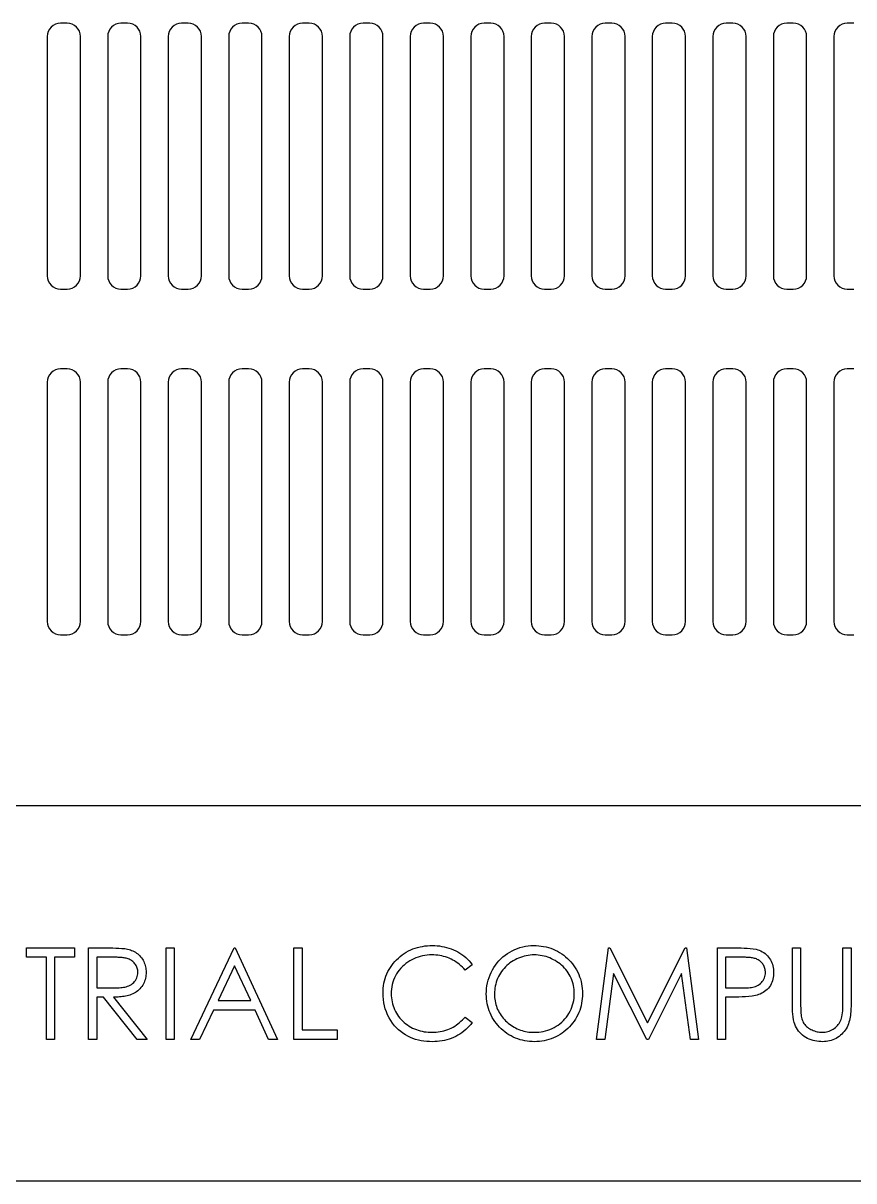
# Model space of a CAD drawing. Header units: millimetres. Extents: x 969 to 1551, y 435 to 847.
# Drawn here: x 1062.56 to 1068.84, y 535.66 to 544.4 of the extents above; entities that cross this region are included whole.
import ezdxf

# ---------------------------------------------------------------- set-up
doc = ezdxf.new("R2010")
doc.units = ezdxf.units.MM

# ---------------------------------------------------------------- blocks, each defined once
blk = doc.blocks.new('机柜—工控机')
at = {"color": 0}
for p, q in [((12.8941, 9.9487), (12.8439, 9.9487)), ((13.3512, 9.9487), (13.301, 9.9487)), ((13.8083, 9.9487), (13.758, 9.9487)), ((14.2653, 9.9487), (14.2151, 9.9487)), ((14.7224, 9.9487), (14.6721, 9.9487)), ((15.1794, 9.9487), (15.1292, 9.9487)), ((15.6365, 9.9487), (15.5863, 9.9487)), ((16.0935, 9.9487), (16.0433, 9.9487)), ((16.5506, 9.9487), (16.5004, 9.9487)), ((17.0076, 9.9487), (16.9574, 9.9487)), ((17.4647, 9.9487), (17.4145, 9.9487)), ((17.9218, 9.9487), (17.8715, 9.9487)), ((18.3788, 9.9487), (18.3286, 9.9487)), ((18.8359, 9.9487), (18.7856, 9.9487)), ((12.7435, 9.8482), (12.7435, 8.0401)), ((12.9946, 8.0401), (12.9946, 9.8482)), ((13.2005, 9.8482), (13.2005, 8.0401)), ((13.4516, 8.0401), (13.4516, 9.8482)), ((13.6576, 9.8482), (13.6576, 8.0401)), ((13.9087, 8.0401), (13.9087, 9.8482)), ((14.1146, 9.8482), (14.1146, 8.0401)), ((14.3658, 8.0401), (14.3658, 9.8482)), ((14.5717, 9.8482), (14.5717, 8.0401)), ((14.8228, 8.0401), (14.8228, 9.8482)), ((15.0287, 9.8482), (15.0287, 8.0401)), ((15.2799, 8.0401), (15.2799, 9.8482)), ((15.4858, 9.8482), (15.4858, 8.0401)), ((15.7369, 8.0401), (15.7369, 9.8482)), ((15.9429, 9.8482), (15.9429, 8.0401)), ((16.194, 8.0401), (16.194, 9.8482)), ((16.3999, 9.8482), (16.3999, 8.0401)), ((16.651, 8.0401), (16.651, 9.8482)), ((16.857, 9.8482), (16.857, 8.0401)), ((17.1081, 8.0401), (17.1081, 9.8482)), ((17.314, 9.8482), (17.314, 8.0401)), ((17.5652, 8.0401), (17.5652, 9.8482)), ((17.7711, 9.8482), (17.7711, 8.0401)), ((18.0222, 8.0401), (18.0222, 9.8482)), ((18.2281, 9.8482), (18.2281, 8.0401)), ((18.4793, 8.0401), (18.4793, 9.8482)), ((18.6852, 9.8482), (18.6852, 8.0401)), ((12.8439, 7.9396), (12.8941, 7.9396)), ((13.301, 7.9396), (13.3512, 7.9396)), ((13.758, 7.9396), (13.8083, 7.9396)), ((14.2151, 7.9396), (14.2653, 7.9396)), ((14.6721, 7.9396), (14.7224, 7.9396)), ((15.1292, 7.9396), (15.1794, 7.9396)), ((15.5863, 7.9396), (15.6365, 7.9396)), ((16.0433, 7.9396), (16.0935, 7.9396)), ((16.5004, 7.9396), (16.5506, 7.9396)), ((16.9574, 7.9396), (17.0076, 7.9396)), ((17.4145, 7.9396), (17.4647, 7.9396)), ((17.8715, 7.9396), (17.9218, 7.9396)), ((18.3286, 7.9396), (18.3788, 7.9396)), ((18.7856, 7.9396), (18.8359, 7.9396)), ((12.8941, 7.3369), (12.8439, 7.3369)), ((13.3512, 7.3369), (13.301, 7.3369)), ((13.8083, 7.3369), (13.758, 7.3369)), ((14.2653, 7.3369), (14.2151, 7.3369)), ((14.7224, 7.3369), (14.6721, 7.3369)), ((15.1794, 7.3369), (15.1292, 7.3369)), ((15.6365, 7.3369), (15.5863, 7.3369)), ((16.0935, 7.3369), (16.0433, 7.3369)), ((16.5506, 7.3369), (16.5004, 7.3369)), ((17.0076, 7.3369), (16.9574, 7.3369)), ((17.4647, 7.3369), (17.4145, 7.3369)), ((17.9218, 7.3369), (17.8715, 7.3369)), ((18.3788, 7.3369), (18.3286, 7.3369)), ((18.8359, 7.3369), (18.7856, 7.3369)), ((12.7435, 7.2365), (12.7435, 5.4283)), ((12.9946, 5.4283), (12.9946, 7.2365)), ((13.2005, 7.2365), (13.2005, 5.4283)), ((13.4516, 5.4283), (13.4516, 7.2365)), ((13.6576, 7.2365), (13.6576, 5.4283)), ((13.9087, 5.4283), (13.9087, 7.2365)), ((14.1146, 7.2365), (14.1146, 5.4283)), ((14.3658, 5.4283), (14.3658, 7.2365)), ((14.5717, 7.2365), (14.5717, 5.4283)), ((14.8228, 5.4283), (14.8228, 7.2365)), ((15.0287, 7.2365), (15.0287, 5.4283)), ((15.2799, 5.4283), (15.2799, 7.2365)), ((15.4858, 7.2365), (15.4858, 5.4283)), ((15.7369, 5.4283), (15.7369, 7.2365)), ((15.9429, 7.2365), (15.9429, 5.4283)), ((16.194, 5.4283), (16.194, 7.2365)), ((16.3999, 7.2365), (16.3999, 5.4283)), ((16.651, 5.4283), (16.651, 7.2365)), ((16.857, 7.2365), (16.857, 5.4283)), ((17.1081, 5.4283), (17.1081, 7.2365)), ((17.314, 7.2365), (17.314, 5.4283)), ((17.5652, 5.4283), (17.5652, 7.2365)), ((17.7711, 7.2365), (17.7711, 5.4283)), ((18.0222, 5.4283), (18.0222, 7.2365)), ((18.2281, 7.2365), (18.2281, 5.4283)), ((18.4793, 5.4283), (18.4793, 7.2365)), ((18.6852, 7.2365), (18.6852, 5.4283)), ((12.8439, 5.3279), (12.8941, 5.3279)), ((13.301, 5.3279), (13.3512, 5.3279)), ((13.758, 5.3279), (13.8083, 5.3279)), ((14.2151, 5.3279), (14.2653, 5.3279)), ((14.6721, 5.3279), (14.7224, 5.3279)), ((15.1292, 5.3279), (15.1794, 5.3279)), ((15.5863, 5.3279), (15.6365, 5.3279)), ((16.0433, 5.3279), (16.0935, 5.3279)), ((16.5004, 5.3279), (16.5506, 5.3279)), ((16.9574, 5.3279), (17.0076, 5.3279)), ((17.4145, 5.3279), (17.4647, 5.3279)), ((17.8715, 5.3279), (17.9218, 5.3279)), ((18.3286, 5.3279), (18.3788, 5.3279)), ((18.7856, 5.3279), (18.8359, 5.3279)), ((24.2089, 4.035), (3.3513, 4.035)), ((15.5779, 2.9733), (15.5963, 2.976)), ((15.5963, 2.976), (15.6149, 2.9778)), ((15.6149, 2.9778), (15.6335, 2.9788)), ((15.6335, 2.9788), (15.6521, 2.9794)), ((15.6521, 2.9794), (15.6704, 2.979)), ((15.6704, 2.979), (15.6886, 2.978)), ((15.6886, 2.978), (15.7068, 2.9761)), ((15.7068, 2.9761), (15.7249, 2.9734)), ((16.3556, 2.974), (16.3765, 2.977)), ((16.3765, 2.977), (16.3976, 2.9788)), ((16.3976, 2.9788), (16.4187, 2.9794)), ((16.4187, 2.9794), (16.4373, 2.9788)), ((16.4373, 2.9788), (16.4559, 2.9778)), ((16.4559, 2.9778), (16.4744, 2.9759)), ((16.4744, 2.9759), (16.4928, 2.973)), ((12.5871, 2.9616), (12.9503, 2.9616)), ((12.5871, 2.8908), (12.5871, 2.9616)), ((12.7377, 2.8908), (12.5871, 2.8908)), ((12.7377, 2.2706), (12.7377, 2.8908)), ((12.7997, 2.8908), (12.7997, 2.2706)), ((12.9503, 2.8908), (12.7997, 2.8908)), ((12.9503, 2.9616), (12.9503, 2.8908)), ((13.0566, 2.9616), (13.1949, 2.9616)), ((13.0566, 2.2706), (13.0566, 2.9616)), ((13.1186, 2.8908), (13.1186, 2.6604)), ((13.2482, 2.8908), (13.1186, 2.8908)), ((13.1949, 2.9616), (13.2173, 2.9615)), ((13.2173, 2.9615), (13.2398, 2.9613)), ((13.2398, 2.9613), (13.2622, 2.9606)), ((13.256, 2.8907), (13.2482, 2.8908)), ((13.2638, 2.8907), (13.256, 2.8907)), ((13.2622, 2.9606), (13.2846, 2.9597)), ((13.2716, 2.8905), (13.2638, 2.8907)), ((13.2794, 2.8902), (13.2716, 2.8905)), ((13.2872, 2.8899), (13.2794, 2.8902)), ((13.2846, 2.9597), (13.307, 2.9582)), ((13.295, 2.8894), (13.2872, 2.8899)), ((13.3028, 2.8888), (13.295, 2.8894)), ((13.3106, 2.888), (13.3028, 2.8888)), ((13.307, 2.9582), (13.3293, 2.956)), ((13.3183, 2.8871), (13.3106, 2.888)), ((13.326, 2.886), (13.3183, 2.8871)), ((13.3293, 2.956), (13.3514, 2.9522)), ((13.3514, 2.9522), (13.3617, 2.9496)), ((13.3617, 2.9496), (13.3718, 2.9465)), ((13.3718, 2.9465), (13.3817, 2.9428)), ((13.3817, 2.9428), (13.3914, 2.9386)), ((13.3914, 2.9386), (13.4008, 2.9338)), ((13.4008, 2.9338), (13.4099, 2.9284)), ((13.4099, 2.9284), (13.4187, 2.9225)), ((13.4187, 2.9225), (13.4271, 2.9161)), ((13.4271, 2.9161), (13.4351, 2.9092)), ((13.4351, 2.9092), (13.4427, 2.9018)), ((13.4427, 2.9018), (13.4497, 2.894)), ((13.4497, 2.894), (13.4564, 2.8857)), ((13.6413, 2.2706), (13.6413, 2.9616)), ((13.6413, 2.9616), (13.7033, 2.9616)), ((13.7033, 2.9616), (13.7033, 2.2706)), ((13.8274, 2.2706), (14.1552, 2.9616)), ((14.1552, 2.9616), (14.164, 2.9616)), ((14.164, 2.9616), (14.4829, 2.2706)), ((14.607, 2.2706), (14.607, 2.9616)), ((14.607, 2.9616), (14.669, 2.9616)), ((14.669, 2.9616), (14.669, 2.3415)), ((15.3961, 2.8849), (15.4102, 2.8972)), ((15.4102, 2.8972), (15.4249, 2.9087)), ((15.4249, 2.9087), (15.4401, 2.9194)), ((15.4401, 2.9194), (15.4559, 2.9292)), ((15.4559, 2.9292), (15.4722, 2.9382)), ((15.4722, 2.9382), (15.489, 2.9464)), ((15.489, 2.9464), (15.5062, 2.9536)), ((15.5062, 2.9536), (15.5237, 2.9599)), ((15.5237, 2.9599), (15.5415, 2.9653)), ((15.5449, 2.8921), (15.5285, 2.8862)), ((15.5415, 2.9653), (15.5596, 2.9697)), ((15.5617, 2.8972), (15.5449, 2.8921)), ((15.5596, 2.9697), (15.5779, 2.9733)), ((15.5787, 2.9013), (15.5617, 2.8972)), ((15.5959, 2.9045), (15.5787, 2.9013)), ((15.6133, 2.9067), (15.5959, 2.9045)), ((15.6307, 2.9081), (15.6133, 2.9067)), ((15.6482, 2.9085), (15.6307, 2.9081)), ((15.6633, 2.9081), (15.6482, 2.9085)), ((15.6783, 2.9073), (15.6633, 2.9081)), ((15.6933, 2.9059), (15.6783, 2.9073)), ((15.7082, 2.9037), (15.6933, 2.9059)), ((15.723, 2.9009), (15.7082, 2.9037)), ((15.7376, 2.8975), (15.723, 2.9009)), ((15.7249, 2.9734), (15.7429, 2.97)), ((15.7521, 2.8934), (15.7376, 2.8975)), ((15.7429, 2.97), (15.7607, 2.9658)), ((15.7664, 2.8885), (15.7521, 2.8934)), ((15.7607, 2.9658), (15.7782, 2.9606)), ((15.7804, 2.883), (15.7664, 2.8885)), ((15.7782, 2.9606), (15.7955, 2.9545)), ((15.7955, 2.9545), (15.8124, 2.9476)), ((15.8124, 2.9476), (15.829, 2.9399)), ((15.829, 2.9399), (15.8451, 2.9313)), ((15.8451, 2.9313), (15.8608, 2.9219)), ((15.8608, 2.9219), (15.876, 2.9117)), ((15.876, 2.9117), (15.8906, 2.9008)), ((15.8906, 2.9008), (15.9046, 2.889)), ((15.9046, 2.889), (15.918, 2.8765)), ((16.1703, 2.8791), (16.1858, 2.8934)), ((16.1858, 2.8934), (16.2022, 2.9067)), ((16.2022, 2.9067), (16.2194, 2.919)), ((16.2194, 2.919), (16.2373, 2.9302)), ((16.2373, 2.9302), (16.2558, 2.9404)), ((16.2558, 2.9404), (16.2749, 2.9495)), ((16.2749, 2.9495), (16.2945, 2.9574)), ((16.2945, 2.9574), (16.3145, 2.9642)), ((16.3182, 2.8902), (16.3042, 2.8847)), ((16.3145, 2.9642), (16.3349, 2.9697)), ((16.3325, 2.8951), (16.3182, 2.8902)), ((16.347, 2.8993), (16.3325, 2.8951)), ((16.3349, 2.9697), (16.3556, 2.974)), ((16.3617, 2.9026), (16.347, 2.8993)), ((16.3766, 2.9051), (16.3617, 2.9026)), ((16.3916, 2.9071), (16.3766, 2.9051)), ((16.4067, 2.9082), (16.3916, 2.9071)), ((16.4217, 2.9085), (16.4067, 2.9082)), ((16.4368, 2.9082), (16.4217, 2.9085)), ((16.4519, 2.9071), (16.4368, 2.9082)), ((16.4669, 2.9052), (16.4519, 2.9071)), ((16.4818, 2.9028), (16.4669, 2.9052)), ((16.4965, 2.8995), (16.4818, 2.9028)), ((16.4928, 2.973), (16.511, 2.9692)), ((16.511, 2.8955), (16.4965, 2.8995)), ((16.511, 2.9692), (16.529, 2.9645)), ((16.5254, 2.8907), (16.511, 2.8955)), ((16.5395, 2.8853), (16.5254, 2.8907)), ((16.529, 2.9645), (16.5467, 2.959)), ((16.5467, 2.959), (16.5642, 2.9525)), ((16.5642, 2.9525), (16.5812, 2.9451)), ((16.5812, 2.9451), (16.5978, 2.9366)), ((16.5978, 2.9366), (16.6139, 2.9273)), ((16.6139, 2.9273), (16.6295, 2.9172)), ((16.6295, 2.9172), (16.6446, 2.9063)), ((16.6446, 2.9063), (16.659, 2.8945)), ((16.659, 2.8945), (16.6728, 2.8821)), ((16.8927, 2.2706), (16.9839, 2.9616)), ((16.9839, 2.9616), (16.9928, 2.9616)), ((16.9928, 2.9616), (17.2781, 2.3946)), ((17.2781, 2.3946), (17.5627, 2.9616)), ((17.5627, 2.9616), (17.5717, 2.9616)), ((17.5717, 2.9616), (17.6634, 2.2706)), ((17.8052, 2.9616), (17.9407, 2.9616)), ((17.8052, 2.2706), (17.8052, 2.9616)), ((17.8672, 2.8908), (17.8672, 2.6604)), ((17.9936, 2.8908), (17.8672, 2.8908)), ((17.9407, 2.9616), (17.9633, 2.9616)), ((17.9633, 2.9616), (17.9858, 2.9612)), ((17.9858, 2.9612), (18.0084, 2.9605)), ((18.0013, 2.8907), (17.9936, 2.8908)), ((18.0089, 2.8907), (18.0013, 2.8907)), ((18.0084, 2.9605), (18.031, 2.9595)), ((18.0166, 2.8905), (18.0089, 2.8907)), ((18.0243, 2.8902), (18.0166, 2.8905)), ((18.0319, 2.8898), (18.0243, 2.8902)), ((18.031, 2.9595), (18.0535, 2.9579)), ((18.0396, 2.8893), (18.0319, 2.8898)), ((18.0472, 2.8886), (18.0396, 2.8893)), ((18.0549, 2.8878), (18.0472, 2.8886)), ((18.0535, 2.9579), (18.0759, 2.9555)), ((18.0625, 2.8869), (18.0549, 2.8878)), ((18.0701, 2.8857), (18.0625, 2.8869)), ((18.0759, 2.9555), (18.0981, 2.9513)), ((18.0981, 2.9513), (18.1101, 2.9478)), ((18.1101, 2.9478), (18.1219, 2.9436)), ((18.1219, 2.9436), (18.1334, 2.9386)), ((18.1334, 2.9386), (18.1445, 2.9328)), ((18.1445, 2.9328), (18.1551, 2.9262)), ((18.1551, 2.9262), (18.1652, 2.9188)), ((18.1652, 2.9188), (18.1747, 2.9107)), ((18.1747, 2.9107), (18.1837, 2.902)), ((18.1837, 2.902), (18.1919, 2.8926)), ((18.1919, 2.8926), (18.1996, 2.8827)), ((18.3722, 2.5443), (18.3722, 2.9616)), ((18.3722, 2.9616), (18.4342, 2.9616)), ((18.4342, 2.9616), (18.4342, 2.5476)), ((18.7531, 2.9616), (18.8151, 2.9616)), ((18.7531, 2.5476), (18.7531, 2.9616)), ((18.8151, 2.9616), (18.8151, 2.5443)), ((13.3337, 2.8847), (13.326, 2.886)), ((13.3414, 2.883), (13.3337, 2.8847)), ((13.3489, 2.881), (13.3414, 2.883)), ((13.3564, 2.8787), (13.3489, 2.881)), ((13.3636, 2.8758), (13.3564, 2.8787)), ((13.3707, 2.8723), (13.3636, 2.8758)), ((13.3774, 2.8684), (13.3707, 2.8723)), ((13.3839, 2.864), (13.3774, 2.8684)), ((13.39, 2.8592), (13.3839, 2.864)), ((13.3958, 2.8539), (13.39, 2.8592)), ((13.4012, 2.8483), (13.3958, 2.8539)), ((13.4061, 2.8422), (13.4012, 2.8483)), ((13.4107, 2.8359), (13.4061, 2.8422)), ((13.4148, 2.8292), (13.4107, 2.8359)), ((13.4185, 2.8223), (13.4148, 2.8292)), ((13.4216, 2.8152), (13.4185, 2.8223)), ((13.4242, 2.8078), (13.4216, 2.8152)), ((13.4262, 2.8003), (13.4242, 2.8078)), ((13.4276, 2.7926), (13.4262, 2.8003)), ((13.4564, 2.8857), (13.4626, 2.8772)), ((13.4626, 2.8772), (13.4681, 2.8682)), ((13.4681, 2.8682), (13.4731, 2.8588)), ((13.4731, 2.8588), (13.4774, 2.8492)), ((13.4774, 2.8492), (13.4811, 2.8393)), ((13.4811, 2.8393), (13.4842, 2.8291)), ((13.4842, 2.8291), (13.4866, 2.8189)), ((13.4866, 2.8189), (13.4885, 2.8085)), ((13.4885, 2.8085), (13.4898, 2.798)), ((14.1589, 2.827), (14.0338, 2.563)), ((14.2807, 2.563), (14.1589, 2.827)), ((15.3259, 2.7986), (15.3356, 2.8144)), ((15.3356, 2.8144), (15.3463, 2.8297)), ((15.3463, 2.8297), (15.3577, 2.8445)), ((15.3577, 2.8445), (15.3698, 2.8586)), ((15.3698, 2.8586), (15.3827, 2.8721)), ((15.3827, 2.8721), (15.3961, 2.8849)), ((15.4139, 2.8078), (15.4026, 2.7944)), ((15.426, 2.8204), (15.4139, 2.8078)), ((15.4389, 2.8322), (15.426, 2.8204)), ((15.4525, 2.8433), (15.4389, 2.8322)), ((15.4667, 2.8535), (15.4525, 2.8433)), ((15.4814, 2.8629), (15.4667, 2.8535)), ((15.4967, 2.8715), (15.4814, 2.8629)), ((15.5124, 2.8792), (15.4967, 2.8715)), ((15.5285, 2.8862), (15.5124, 2.8792)), ((15.7941, 2.8769), (15.7804, 2.883)), ((15.8076, 2.8701), (15.7941, 2.8769)), ((15.8206, 2.8626), (15.8076, 2.8701)), ((15.8333, 2.8544), (15.8206, 2.8626)), ((15.8456, 2.8457), (15.8333, 2.8544)), ((15.8573, 2.8363), (15.8456, 2.8457)), ((15.8685, 2.8263), (15.8573, 2.8363)), ((15.8793, 2.8158), (15.8685, 2.8263)), ((15.8896, 2.8048), (15.8793, 2.8158)), ((15.8993, 2.7933), (15.8896, 2.8048)), ((15.9536, 2.8348), (15.8993, 2.7933)), ((15.918, 2.8765), (15.9306, 2.8633)), ((15.9306, 2.8633), (15.9424, 2.8493)), ((15.9424, 2.8493), (15.9536, 2.8348)), ((16.1065, 2.7953), (16.1172, 2.8135)), ((16.1172, 2.8135), (16.129, 2.8311)), ((16.129, 2.8311), (16.1418, 2.8479)), ((16.1418, 2.8479), (16.1555, 2.864)), ((16.1555, 2.864), (16.1703, 2.8791)), ((16.1941, 2.8069), (16.1843, 2.7954)), ((16.2045, 2.8179), (16.1941, 2.8069)), ((16.2153, 2.8284), (16.2045, 2.8179)), ((16.2268, 2.8382), (16.2153, 2.8284)), ((16.2387, 2.8475), (16.2268, 2.8382)), ((16.251, 2.8562), (16.2387, 2.8475)), ((16.2638, 2.8642), (16.251, 2.8562)), ((16.277, 2.8716), (16.2638, 2.8642)), ((16.2904, 2.8785), (16.277, 2.8716)), ((16.3042, 2.8847), (16.2904, 2.8785)), ((16.5533, 2.8793), (16.5395, 2.8853)), ((16.5668, 2.8726), (16.5533, 2.8793)), ((16.5801, 2.8653), (16.5668, 2.8726)), ((16.593, 2.8575), (16.5801, 2.8653)), ((16.6055, 2.849), (16.593, 2.8575)), ((16.6176, 2.84), (16.6055, 2.849)), ((16.6292, 2.8304), (16.6176, 2.84)), ((16.6403, 2.8202), (16.6292, 2.8304)), ((16.6508, 2.8093), (16.6403, 2.8202)), ((16.6607, 2.798), (16.6508, 2.8093)), ((16.6728, 2.8821), (16.6861, 2.869)), ((16.6861, 2.869), (16.6987, 2.8554)), ((16.6987, 2.8554), (16.7107, 2.8411)), ((16.7107, 2.8411), (16.7219, 2.8263)), ((16.7219, 2.8263), (16.7323, 2.8109)), ((16.7323, 2.8109), (16.7419, 2.7949)), ((18.0776, 2.8843), (18.0701, 2.8857)), ((18.0851, 2.8826), (18.0776, 2.8843)), ((18.0924, 2.8805), (18.0851, 2.8826)), ((18.0997, 2.878), (18.0924, 2.8805)), ((18.1067, 2.8749), (18.0997, 2.878)), ((18.1135, 2.8714), (18.1067, 2.8749)), ((18.1201, 2.8673), (18.1135, 2.8714)), ((18.1263, 2.8628), (18.1201, 2.8673)), ((18.1321, 2.8578), (18.1263, 2.8628)), ((18.1376, 2.8524), (18.1321, 2.8578)), ((18.1427, 2.8467), (18.1376, 2.8524)), ((18.1474, 2.8406), (18.1427, 2.8467)), ((18.1517, 2.8343), (18.1474, 2.8406)), ((18.1556, 2.8276), (18.1517, 2.8343)), ((18.159, 2.8208), (18.1556, 2.8276)), ((18.1619, 2.8137), (18.159, 2.8208)), ((18.1643, 2.8064), (18.1619, 2.8137)), ((18.1661, 2.7989), (18.1643, 2.8064)), ((18.1996, 2.8827), (18.2064, 2.8722)), ((18.2064, 2.8722), (18.2123, 2.8612)), ((18.2123, 2.8612), (18.2174, 2.8498)), ((18.2174, 2.8498), (18.2217, 2.838)), ((18.2217, 2.838), (18.2249, 2.8259)), ((18.2249, 2.8259), (18.2274, 2.8137)), ((18.2274, 2.8137), (18.2292, 2.8013)), ((18.2292, 2.8013), (18.2301, 2.7888)), ((13.4042, 2.7073), (13.4105, 2.716)), ((13.4105, 2.716), (13.4161, 2.7252)), ((13.4161, 2.7252), (13.4206, 2.735)), ((13.4206, 2.735), (13.4242, 2.7451)), ((13.4242, 2.7451), (13.4267, 2.7556)), ((13.4267, 2.7556), (13.4281, 2.7662)), ((13.4283, 2.7848), (13.4276, 2.7926)), ((13.4281, 2.7662), (13.4287, 2.777)), ((13.4287, 2.777), (13.4283, 2.7848)), ((13.4832, 2.721), (13.4797, 2.7103)), ((13.486, 2.7319), (13.4832, 2.721)), ((13.4882, 2.7431), (13.486, 2.7319)), ((13.4896, 2.7543), (13.4882, 2.7431)), ((13.4903, 2.7655), (13.4896, 2.7543)), ((13.4898, 2.798), (13.4905, 2.7874)), ((13.4907, 2.7768), (13.4903, 2.7655)), ((13.4905, 2.7874), (13.4907, 2.7768)), ((15.2871, 2.6942), (15.2912, 2.7124)), ((15.2912, 2.7124), (15.2962, 2.7304)), ((15.2962, 2.7304), (15.3022, 2.748)), ((15.3022, 2.748), (15.3091, 2.7653)), ((15.3091, 2.7653), (15.317, 2.7822)), ((15.317, 2.7822), (15.3259, 2.7986)), ((15.3599, 2.7184), (15.3544, 2.7018)), ((15.3665, 2.7347), (15.3599, 2.7184)), ((15.374, 2.7505), (15.3665, 2.7347)), ((15.3826, 2.7657), (15.374, 2.7505)), ((15.3922, 2.7803), (15.3826, 2.7657)), ((15.4026, 2.7944), (15.3922, 2.7803)), ((16.069, 2.697), (16.0742, 2.7174)), ((16.0742, 2.7174), (16.0806, 2.7376)), ((16.0806, 2.7376), (16.0881, 2.7573)), ((16.0881, 2.7573), (16.0968, 2.7766)), ((16.0968, 2.7766), (16.1065, 2.7953)), ((16.1398, 2.717), (16.135, 2.7026)), ((16.1454, 2.731), (16.1398, 2.717)), ((16.1519, 2.7446), (16.1454, 2.731)), ((16.159, 2.7579), (16.1519, 2.7446)), ((16.1668, 2.7708), (16.159, 2.7579)), ((16.1752, 2.7834), (16.1668, 2.7708)), ((16.1843, 2.7954), (16.1752, 2.7834)), ((16.67, 2.7861), (16.6607, 2.798)), ((16.6786, 2.7737), (16.67, 2.7861)), ((16.6866, 2.7608), (16.6786, 2.7737)), ((16.6938, 2.7476), (16.6866, 2.7608)), ((16.7004, 2.734), (16.6938, 2.7476)), ((16.7061, 2.72), (16.7004, 2.734)), ((16.7111, 2.7058), (16.7061, 2.72)), ((16.7419, 2.7949), (16.7505, 2.7785)), ((16.7505, 2.7785), (16.7583, 2.7615)), ((16.7583, 2.7615), (16.7651, 2.7442)), ((16.7651, 2.7442), (16.7709, 2.7266)), ((16.7709, 2.7266), (16.7758, 2.7086)), ((17.0211, 2.769), (16.9551, 2.2706)), ((17.2715, 2.2706), (17.0211, 2.769)), ((17.535, 2.7678), (17.2855, 2.2706)), ((17.6011, 2.2706), (17.535, 2.7678)), ((18.1447, 2.707), (18.1509, 2.7156)), ((18.1509, 2.7156), (18.1562, 2.7248)), ((18.1562, 2.7248), (18.1607, 2.7345)), ((18.1607, 2.7345), (18.1641, 2.7445)), ((18.1641, 2.7445), (18.1665, 2.7549)), ((18.1673, 2.7913), (18.1661, 2.7989)), ((18.1665, 2.7549), (18.1678, 2.7654)), ((18.168, 2.7837), (18.1673, 2.7913)), ((18.1678, 2.7654), (18.1684, 2.776)), ((18.1684, 2.776), (18.168, 2.7837)), ((18.2214, 2.7132), (18.217, 2.7012)), ((18.2248, 2.7255), (18.2214, 2.7132)), ((18.2273, 2.7381), (18.2248, 2.7255)), ((18.2291, 2.7508), (18.2273, 2.7381)), ((18.2301, 2.7635), (18.2291, 2.7508)), ((18.2301, 2.7888), (18.2304, 2.7763)), ((18.2304, 2.7763), (18.2301, 2.7635)), ((13.1186, 2.6604), (13.2451, 2.6595)), ((13.2451, 2.6595), (13.2559, 2.6595)), ((13.2559, 2.6595), (13.2666, 2.6597)), ((13.2666, 2.6597), (13.2774, 2.6602)), ((13.2774, 2.6602), (13.2881, 2.6608)), ((13.2881, 2.6608), (13.2988, 2.6616)), ((13.2988, 2.6616), (13.3095, 2.6627)), ((13.3095, 2.6627), (13.3202, 2.6641)), ((13.3202, 2.6641), (13.3308, 2.666)), ((13.3308, 2.666), (13.3412, 2.6684)), ((13.3412, 2.6684), (13.3515, 2.6715)), ((13.3515, 2.6715), (13.3615, 2.6754)), ((13.3615, 2.6754), (13.3712, 2.6802)), ((13.3712, 2.6802), (13.3804, 2.6856)), ((13.3804, 2.6856), (13.3891, 2.692)), ((13.3891, 2.692), (13.397, 2.6993)), ((13.397, 2.6993), (13.4042, 2.7073)), ((13.4095, 2.6244), (13.3997, 2.6188)), ((13.419, 2.6306), (13.4095, 2.6244)), ((13.428, 2.6373), (13.419, 2.6306)), ((13.4366, 2.6447), (13.428, 2.6373)), ((13.4446, 2.6527), (13.4366, 2.6447)), ((13.452, 2.6612), (13.4446, 2.6527)), ((13.4589, 2.6702), (13.452, 2.6612)), ((13.4651, 2.6797), (13.4589, 2.6702)), ((13.4706, 2.6895), (13.4651, 2.6797)), ((13.4755, 2.6998), (13.4706, 2.6895)), ((13.4797, 2.7103), (13.4755, 2.6998)), ((15.2803, 2.6201), (15.2808, 2.6388)), ((15.2808, 2.6388), (15.2819, 2.6574)), ((15.2819, 2.6574), (15.284, 2.6759)), ((15.284, 2.6759), (15.2871, 2.6942)), ((15.3427, 2.6329), (15.3423, 2.6154)), ((15.3441, 2.6504), (15.3427, 2.6329)), ((15.3465, 2.6677), (15.3441, 2.6504)), ((15.3499, 2.6849), (15.3465, 2.6677)), ((15.3544, 2.7018), (15.3499, 2.6849)), ((16.0599, 2.6131), (16.0604, 2.6342)), ((16.0604, 2.6342), (16.0621, 2.6553)), ((16.0621, 2.6553), (16.065, 2.6762)), ((16.065, 2.6762), (16.069, 2.697)), ((16.1222, 2.6285), (16.1219, 2.6134)), ((16.1233, 2.6435), (16.1222, 2.6285)), ((16.1251, 2.6585), (16.1233, 2.6435)), ((16.1276, 2.6734), (16.1251, 2.6585)), ((16.1309, 2.6881), (16.1276, 2.6734)), ((16.135, 2.7026), (16.1309, 2.6881)), ((16.7153, 2.6913), (16.7111, 2.7058)), ((16.7186, 2.6766), (16.7153, 2.6913)), ((16.7211, 2.6617), (16.7186, 2.6766)), ((16.723, 2.6467), (16.7211, 2.6617)), ((16.724, 2.6316), (16.723, 2.6467)), ((16.7243, 2.6165), (16.724, 2.6316)), ((16.7758, 2.7086), (16.7797, 2.6904)), ((16.7797, 2.6904), (16.7827, 2.6721)), ((16.7827, 2.6721), (16.7847, 2.6536)), ((16.7847, 2.6536), (16.7858, 2.635)), ((16.7858, 2.635), (16.7864, 2.6164)), ((17.8672, 2.6604), (17.9882, 2.6589)), ((17.9882, 2.6589), (17.9988, 2.6589)), ((17.9988, 2.6589), (18.0094, 2.6591)), ((18.0094, 2.6591), (18.02, 2.6596)), ((18.02, 2.6596), (18.0306, 2.6602)), ((18.0306, 2.6602), (18.0412, 2.661)), ((18.0412, 2.661), (18.0518, 2.6621)), ((18.0518, 2.6621), (18.0623, 2.6636)), ((18.0623, 2.6636), (18.0728, 2.6653)), ((18.0728, 2.6653), (18.0831, 2.6677)), ((18.0831, 2.6677), (18.0933, 2.6707)), ((18.0933, 2.6707), (18.1032, 2.6747)), ((18.1032, 2.6747), (18.1127, 2.6795)), ((18.1127, 2.6795), (18.1217, 2.6851)), ((18.1217, 2.6851), (18.1301, 2.6916)), ((18.1301, 2.6916), (18.1378, 2.6989)), ((18.1378, 2.6989), (18.1447, 2.707)), ((18.1516, 2.6248), (18.1405, 2.6186)), ((18.1623, 2.6319), (18.1516, 2.6248)), ((18.1723, 2.6398), (18.1623, 2.6319)), ((18.1818, 2.6484), (18.1723, 2.6398)), ((18.1905, 2.6578), (18.1818, 2.6484)), ((18.1984, 2.6678), (18.1905, 2.6578)), ((18.2056, 2.6784), (18.1984, 2.6678)), ((18.2118, 2.6896), (18.2056, 2.6784)), ((18.217, 2.7012), (18.2118, 2.6896)), ((13.1186, 2.5896), (13.1186, 2.2706)), ((13.169, 2.5896), (13.1186, 2.5896)), ((13.4229, 2.2706), (13.169, 2.5896)), ((13.257, 2.5897), (13.2457, 2.5896)), ((13.2457, 2.5896), (13.4996, 2.2706)), ((13.2683, 2.59), (13.257, 2.5897)), ((13.2796, 2.5905), (13.2683, 2.59)), ((13.2908, 2.5913), (13.2796, 2.5905)), ((13.3021, 2.5923), (13.2908, 2.5913)), ((13.3133, 2.5936), (13.3021, 2.5923)), ((13.3245, 2.5952), (13.3133, 2.5936)), ((13.3356, 2.5972), (13.3245, 2.5952)), ((13.3467, 2.5995), (13.3356, 2.5972)), ((13.3577, 2.6022), (13.3467, 2.5995)), ((13.3685, 2.6056), (13.3577, 2.6022)), ((13.3791, 2.6094), (13.3685, 2.6056)), ((13.3895, 2.6138), (13.3791, 2.6094)), ((13.3997, 2.6188), (13.3895, 2.6138)), ((14.0338, 2.563), (14.2807, 2.563)), ((15.281, 2.5959), (15.2803, 2.6201)), ((15.2829, 2.5716), (15.281, 2.5959)), ((15.2863, 2.5476), (15.2829, 2.5716)), ((15.2912, 2.5238), (15.2863, 2.5476)), ((15.3423, 2.6154), (15.3428, 2.6001)), ((15.3428, 2.6001), (15.3437, 2.5848)), ((15.3437, 2.5848), (15.3455, 2.5695)), ((15.3455, 2.5695), (15.3481, 2.5544)), ((15.3481, 2.5544), (15.3514, 2.5394)), ((15.3514, 2.5394), (15.3556, 2.5246)), ((16.0605, 2.5947), (16.0599, 2.6131)), ((16.0616, 2.5763), (16.0605, 2.5947)), ((16.0637, 2.558), (16.0616, 2.5763)), ((16.0668, 2.5399), (16.0637, 2.558)), ((16.0707, 2.5219), (16.0668, 2.5399)), ((16.1219, 2.6134), (16.1223, 2.6001)), ((16.1223, 2.6001), (16.123, 2.5869)), ((16.123, 2.5869), (16.1244, 2.5737)), ((16.1244, 2.5737), (16.1264, 2.5606)), ((16.1264, 2.5606), (16.129, 2.5476)), ((16.129, 2.5476), (16.1321, 2.5347)), ((16.7123, 2.5307), (16.7168, 2.5475)), ((16.7168, 2.5475), (16.7201, 2.5646)), ((16.7201, 2.5646), (16.7225, 2.5818)), ((16.7225, 2.5818), (16.7239, 2.5992)), ((16.7239, 2.5992), (16.7243, 2.6165)), ((16.7797, 2.5431), (16.7758, 2.525)), ((16.7827, 2.5613), (16.7797, 2.5431)), ((16.7847, 2.5796), (16.7827, 2.5613)), ((16.7858, 2.598), (16.7847, 2.5796)), ((16.7864, 2.6164), (16.7858, 2.598)), ((17.8672, 2.5896), (17.8672, 2.2706)), ((17.9166, 2.5896), (17.8672, 2.5896)), ((17.9418, 2.5896), (17.9166, 2.5896)), ((17.9671, 2.59), (17.9418, 2.5896)), ((17.9923, 2.5908), (17.9671, 2.59)), ((18.0175, 2.592), (17.9923, 2.5908)), ((18.0427, 2.5937), (18.0175, 2.592)), ((18.0677, 2.5964), (18.0427, 2.5937)), ((18.0926, 2.6009), (18.0677, 2.5964)), ((18.1049, 2.6043), (18.0926, 2.6009)), ((18.117, 2.6083), (18.1049, 2.6043)), ((18.1289, 2.6131), (18.117, 2.6083)), ((18.1405, 2.6186), (18.1289, 2.6131)), ((18.3723, 2.5234), (18.3722, 2.5443)), ((18.4342, 2.5476), (18.4342, 2.5345)), ((18.753, 2.5322), (18.7531, 2.5476)), ((18.8151, 2.5443), (18.815, 2.531)), ((14.0001, 2.4921), (13.895, 2.2706)), ((14.3134, 2.4921), (14.0001, 2.4921)), ((14.4155, 2.2706), (14.3134, 2.4921)), ((15.2975, 2.5003), (15.2912, 2.5238)), ((15.3055, 2.4774), (15.2975, 2.5003)), ((15.3151, 2.455), (15.3055, 2.4774)), ((15.3262, 2.4334), (15.3151, 2.455)), ((15.3556, 2.5246), (15.3607, 2.5101)), ((15.3607, 2.5101), (15.3666, 2.4959)), ((15.3666, 2.4959), (15.3732, 2.482)), ((15.3732, 2.482), (15.3807, 2.4686)), ((15.3807, 2.4686), (15.389, 2.4557)), ((15.389, 2.4557), (15.398, 2.4432)), ((16.0756, 2.5042), (16.0707, 2.5219)), ((16.0816, 2.4867), (16.0756, 2.5042)), ((16.0885, 2.4697), (16.0816, 2.4867)), ((16.0962, 2.453), (16.0885, 2.4697)), ((16.1049, 2.4367), (16.0962, 2.453)), ((16.1321, 2.5347), (16.136, 2.522)), ((16.136, 2.522), (16.1405, 2.5095)), ((16.1405, 2.5095), (16.1456, 2.4973)), ((16.1456, 2.4973), (16.1513, 2.4853)), ((16.1513, 2.4853), (16.1575, 2.4736)), ((16.1575, 2.4736), (16.1644, 2.4622)), ((16.1644, 2.4622), (16.1718, 2.4513)), ((16.1718, 2.4513), (16.1798, 2.4406)), ((16.665, 2.4383), (16.6752, 2.4524)), ((16.6752, 2.4524), (16.6845, 2.4671)), ((16.6845, 2.4671), (16.6929, 2.4823)), ((16.6929, 2.4823), (16.7004, 2.498)), ((16.7004, 2.498), (16.7069, 2.5142)), ((16.7069, 2.5142), (16.7123, 2.5307)), ((16.751, 2.4557), (16.7425, 2.4394)), ((16.7586, 2.4725), (16.751, 2.4557)), ((16.7653, 2.4897), (16.7586, 2.4725)), ((16.771, 2.5072), (16.7653, 2.4897)), ((16.7758, 2.525), (16.771, 2.5072)), ((18.3728, 2.5024), (18.3723, 2.5234)), ((18.3736, 2.4815), (18.3728, 2.5024)), ((18.3748, 2.4606), (18.3736, 2.4815)), ((18.3768, 2.4398), (18.3748, 2.4606)), ((18.4342, 2.5345), (18.4342, 2.5213)), ((18.4342, 2.5213), (18.4344, 2.5082)), ((18.4344, 2.5082), (18.4347, 2.495)), ((18.4347, 2.495), (18.4351, 2.4819)), ((18.4351, 2.4819), (18.4357, 2.4688)), ((18.4357, 2.4688), (18.437, 2.4557)), ((18.437, 2.4557), (18.4386, 2.4459)), ((18.7461, 2.4403), (18.7489, 2.4554)), ((18.7489, 2.4554), (18.7506, 2.4707)), ((18.7506, 2.4707), (18.7517, 2.4861)), ((18.7517, 2.4861), (18.7525, 2.5015)), ((18.7525, 2.5015), (18.7528, 2.5168)), ((18.7528, 2.5168), (18.753, 2.5322)), ((18.8096, 2.4516), (18.8076, 2.4385)), ((18.8112, 2.4648), (18.8096, 2.4516)), ((18.8125, 2.478), (18.8112, 2.4648)), ((18.8135, 2.4912), (18.8125, 2.478)), ((18.8143, 2.5045), (18.8135, 2.4912)), ((18.8148, 2.5178), (18.8143, 2.5045)), ((18.815, 2.531), (18.8148, 2.5178)), ((15.3387, 2.4126), (15.3262, 2.4334)), ((15.3528, 2.3927), (15.3387, 2.4126)), ((15.3679, 2.3737), (15.3528, 2.3927)), ((15.3823, 2.358), (15.3679, 2.3737)), ((15.398, 2.4432), (15.4076, 2.4312)), ((15.4076, 2.4312), (15.4178, 2.4198)), ((15.4178, 2.4198), (15.4286, 2.4089)), ((15.4286, 2.4089), (15.44, 2.3985)), ((15.44, 2.3985), (15.4518, 2.3887)), ((15.4518, 2.3887), (15.4641, 2.3795)), ((15.4641, 2.3795), (15.4769, 2.371)), ((15.4769, 2.371), (15.4901, 2.3631)), ((15.4901, 2.3631), (15.5037, 2.356)), ((15.7957, 2.3563), (15.8088, 2.3633)), ((15.8088, 2.3633), (15.8215, 2.3709)), ((15.8215, 2.3709), (15.8339, 2.3791)), ((15.8339, 2.3791), (15.8458, 2.3879)), ((15.8458, 2.3879), (15.8574, 2.3972)), ((15.8574, 2.3972), (15.8685, 2.407)), ((15.8685, 2.407), (15.8791, 2.4173)), ((15.8791, 2.4173), (15.8893, 2.428)), ((15.8893, 2.428), (15.8993, 2.4389)), ((15.8993, 2.4389), (15.9536, 2.3978)), ((15.9304, 2.3697), (15.9177, 2.3565)), ((15.9423, 2.3835), (15.9304, 2.3697)), ((15.9536, 2.3978), (15.9423, 2.3835)), ((16.1144, 2.421), (16.1049, 2.4367)), ((16.1248, 2.4057), (16.1144, 2.421)), ((16.1359, 2.3911), (16.1248, 2.4057)), ((16.1477, 2.377), (16.1359, 2.3911)), ((16.1602, 2.3635), (16.1477, 2.377)), ((16.1733, 2.3505), (16.1602, 2.3635)), ((16.1798, 2.4406), (16.1882, 2.4304)), ((16.1882, 2.4304), (16.1971, 2.4205)), ((16.1971, 2.4205), (16.2063, 2.411)), ((16.2063, 2.411), (16.216, 2.4019)), ((16.216, 2.4019), (16.226, 2.3932)), ((16.226, 2.3932), (16.2363, 2.3849)), ((16.2363, 2.3849), (16.247, 2.3771)), ((16.247, 2.3771), (16.258, 2.3697)), ((16.258, 2.3697), (16.2694, 2.3628)), ((16.2694, 2.3628), (16.281, 2.3565)), ((16.5723, 2.3608), (16.5874, 2.3694)), ((16.5874, 2.3694), (16.602, 2.3788)), ((16.602, 2.3788), (16.616, 2.3891)), ((16.616, 2.3891), (16.6293, 2.4003)), ((16.6293, 2.4003), (16.6421, 2.4122)), ((16.6421, 2.4122), (16.654, 2.4248)), ((16.654, 2.4248), (16.665, 2.4383)), ((16.6877, 2.3655), (16.6747, 2.3524)), ((16.7001, 2.3792), (16.6877, 2.3655)), ((16.7118, 2.3934), (16.7001, 2.3792)), ((16.7228, 2.4082), (16.7118, 2.3934)), ((16.733, 2.4235), (16.7228, 2.4082)), ((16.7425, 2.4394), (16.733, 2.4235)), ((18.3797, 2.419), (18.3768, 2.4398)), ((18.3845, 2.3987), (18.3797, 2.419)), ((18.3893, 2.3847), (18.3845, 2.3987)), ((18.3949, 2.3711), (18.3893, 2.3847)), ((18.4016, 2.3579), (18.3949, 2.3711)), ((18.4386, 2.4459), (18.4405, 2.4362)), ((18.4405, 2.4362), (18.4429, 2.4266)), ((18.4429, 2.4266), (18.446, 2.4171)), ((18.446, 2.4171), (18.4498, 2.408)), ((18.4498, 2.408), (18.4542, 2.3991)), ((18.4542, 2.3991), (18.4592, 2.3905)), ((18.4592, 2.3905), (18.465, 2.3824)), ((18.465, 2.3824), (18.4715, 2.3749)), ((18.4715, 2.3749), (18.4786, 2.368)), ((18.4786, 2.368), (18.4862, 2.3617)), ((18.6962, 2.3593), (18.7041, 2.3665)), ((18.7041, 2.3665), (18.7116, 2.3743)), ((18.7116, 2.3743), (18.7184, 2.3825)), ((18.7184, 2.3825), (18.7246, 2.3913)), ((18.7246, 2.3913), (18.7302, 2.4005)), ((18.7302, 2.4005), (18.7351, 2.4101)), ((18.7351, 2.4101), (18.7393, 2.4199)), ((18.7393, 2.4199), (18.7429, 2.4301)), ((18.7429, 2.4301), (18.7461, 2.4403)), ((18.7845, 2.3627), (18.778, 2.3511)), ((18.7902, 2.3747), (18.7845, 2.3627)), ((18.7951, 2.387), (18.7902, 2.3747)), ((18.7991, 2.3997), (18.7951, 2.387)), ((18.8025, 2.4125), (18.7991, 2.3997)), ((18.8053, 2.4254), (18.8025, 2.4125)), ((18.8076, 2.4385), (18.8053, 2.4254)), ((14.669, 2.3415), (14.9348, 2.3415)), ((14.9348, 2.3415), (14.9348, 2.2706)), ((15.3976, 2.3431), (15.3823, 2.358)), ((15.4138, 2.3293), (15.3976, 2.3431)), ((15.4309, 2.3165), (15.4138, 2.3293)), ((15.4488, 2.3049), (15.4309, 2.3165)), ((15.4674, 2.2944), (15.4488, 2.3049)), ((15.4866, 2.2851), (15.4674, 2.2944)), ((15.5064, 2.2772), (15.4866, 2.2851)), ((15.5037, 2.356), (15.5177, 2.3496)), ((15.5266, 2.2704), (15.5064, 2.2772)), ((15.5177, 2.3496), (15.5319, 2.3439)), ((15.5319, 2.3439), (15.5465, 2.339)), ((15.5465, 2.339), (15.5612, 2.3348)), ((15.5612, 2.3348), (15.5762, 2.3313)), ((15.5762, 2.3313), (15.5913, 2.3285)), ((15.5913, 2.3285), (15.6065, 2.3263)), ((15.6065, 2.3263), (15.6218, 2.3249)), ((15.6218, 2.3249), (15.6371, 2.3241)), ((15.6371, 2.3241), (15.6525, 2.3238)), ((15.6525, 2.3238), (15.6673, 2.3242)), ((15.6673, 2.3242), (15.6821, 2.325)), ((15.6821, 2.325), (15.6969, 2.3265)), ((15.6969, 2.3265), (15.7115, 2.3287)), ((15.7115, 2.3287), (15.7261, 2.3316)), ((15.7261, 2.3316), (15.7404, 2.3352)), ((15.7404, 2.3352), (15.7546, 2.3394)), ((15.7546, 2.3394), (15.7686, 2.3443)), ((15.7686, 2.3443), (15.7823, 2.35)), ((15.7959, 2.278), (15.7787, 2.272)), ((15.7823, 2.35), (15.7957, 2.3563)), ((15.8128, 2.285), (15.7959, 2.278)), ((15.8292, 2.2928), (15.8128, 2.285)), ((15.8453, 2.3015), (15.8292, 2.2928)), ((15.8609, 2.3109), (15.8453, 2.3015)), ((15.876, 2.3211), (15.8609, 2.3109)), ((15.8905, 2.3322), (15.876, 2.3211)), ((15.9044, 2.344), (15.8905, 2.3322)), ((15.9177, 2.3565), (15.9044, 2.344)), ((16.187, 2.3382), (16.1733, 2.3505)), ((16.2013, 2.3266), (16.187, 2.3382)), ((16.2161, 2.3156), (16.2013, 2.3266)), ((16.2314, 2.3055), (16.2161, 2.3156)), ((16.2473, 2.2962), (16.2314, 2.3055)), ((16.2637, 2.2877), (16.2473, 2.2962)), ((16.2805, 2.2802), (16.2637, 2.2877)), ((16.2977, 2.2736), (16.2805, 2.2802)), ((16.281, 2.3565), (16.2929, 2.3507)), ((16.2929, 2.3507), (16.3051, 2.3455)), ((16.3051, 2.3455), (16.3175, 2.3407)), ((16.3175, 2.3407), (16.3301, 2.3366)), ((16.3301, 2.3366), (16.3429, 2.3331)), ((16.3429, 2.3331), (16.3559, 2.3302)), ((16.3559, 2.3302), (16.3689, 2.3278)), ((16.3689, 2.3278), (16.382, 2.326)), ((16.382, 2.326), (16.3952, 2.3247)), ((16.3952, 2.3247), (16.4085, 2.3241)), ((16.4085, 2.3241), (16.4217, 2.3238)), ((16.4217, 2.3238), (16.4391, 2.3242)), ((16.4391, 2.3242), (16.4565, 2.3255)), ((16.4565, 2.3255), (16.4737, 2.3277)), ((16.4737, 2.3277), (16.4908, 2.3309)), ((16.4908, 2.3309), (16.5077, 2.3351)), ((16.5077, 2.3351), (16.5244, 2.3401)), ((16.5244, 2.3401), (16.5407, 2.3461)), ((16.5407, 2.3461), (16.5567, 2.353)), ((16.568, 2.281), (16.5509, 2.2742)), ((16.5567, 2.353), (16.5723, 2.3608)), ((16.5848, 2.2886), (16.568, 2.281)), ((16.6011, 2.2972), (16.5848, 2.2886)), ((16.6169, 2.3067), (16.6011, 2.2972)), ((16.6322, 2.3171), (16.6169, 2.3067)), ((16.6469, 2.3281), (16.6322, 2.3171)), ((16.6611, 2.3399), (16.6469, 2.3281)), ((16.6747, 2.3524), (16.6611, 2.3399)), ((18.4093, 2.3454), (18.4016, 2.3579)), ((18.418, 2.3334), (18.4093, 2.3454)), ((18.4276, 2.3222), (18.418, 2.3334)), ((18.438, 2.3118), (18.4276, 2.3222)), ((18.4492, 2.3021), (18.438, 2.3118)), ((18.461, 2.2933), (18.4492, 2.3021)), ((18.4734, 2.2853), (18.461, 2.2933)), ((18.4863, 2.2782), (18.4734, 2.2853)), ((18.4862, 2.3617), (18.4943, 2.3559)), ((18.4997, 2.2719), (18.4863, 2.2782)), ((18.4943, 2.3559), (18.5027, 2.3507)), ((18.5027, 2.3507), (18.5114, 2.3458)), ((18.5114, 2.3458), (18.5203, 2.3414)), ((18.5203, 2.3414), (18.5294, 2.3375)), ((18.5294, 2.3375), (18.5386, 2.334)), ((18.5386, 2.334), (18.5481, 2.3309)), ((18.5481, 2.3309), (18.5577, 2.3283)), ((18.5577, 2.3283), (18.5674, 2.3263)), ((18.5674, 2.3263), (18.5772, 2.3249)), ((18.5772, 2.3249), (18.5871, 2.3241)), ((18.5871, 2.3241), (18.597, 2.3238)), ((18.597, 2.3238), (18.6077, 2.3243)), ((18.6077, 2.3243), (18.6184, 2.3253)), ((18.6184, 2.3253), (18.629, 2.3271)), ((18.629, 2.3271), (18.6394, 2.3297)), ((18.6394, 2.3297), (18.6497, 2.333)), ((18.6497, 2.333), (18.6597, 2.3369)), ((18.6597, 2.3369), (18.6694, 2.3415)), ((18.6694, 2.3415), (18.6787, 2.3468)), ((18.6787, 2.3468), (18.6877, 2.3527)), ((18.6877, 2.3527), (18.6962, 2.3593)), ((18.7024, 2.278), (18.6906, 2.2719)), ((18.7137, 2.285), (18.7024, 2.278)), ((18.7245, 2.2927), (18.7137, 2.285)), ((18.7347, 2.3011), (18.7245, 2.2927)), ((18.7445, 2.3101), (18.7347, 2.3011)), ((18.7538, 2.3196), (18.7445, 2.3101)), ((18.7625, 2.3296), (18.7538, 2.3196)), ((18.7706, 2.3401), (18.7625, 2.3296)), ((18.778, 2.3511), (18.7706, 2.3401)), ((12.7997, 2.2706), (12.7377, 2.2706)), ((13.1186, 2.2706), (13.0566, 2.2706)), ((13.4996, 2.2706), (13.4229, 2.2706)), ((13.7033, 2.2706), (13.6413, 2.2706)), ((13.895, 2.2706), (13.8274, 2.2706)), ((14.4829, 2.2706), (14.4155, 2.2706)), ((14.9348, 2.2706), (14.607, 2.2706)), ((15.5472, 2.2647), (15.5266, 2.2704)), ((15.568, 2.2604), (15.5472, 2.2647)), ((15.5891, 2.257), (15.568, 2.2604)), ((15.6103, 2.2547), (15.5891, 2.257)), ((15.6316, 2.2533), (15.6103, 2.2547)), ((15.6529, 2.2529), (15.6316, 2.2533)), ((15.6712, 2.2532), (15.6529, 2.2529)), ((15.6894, 2.2543), (15.6712, 2.2532)), ((15.7075, 2.2562), (15.6894, 2.2543)), ((15.7256, 2.2588), (15.7075, 2.2562)), ((15.7435, 2.2623), (15.7256, 2.2588)), ((15.7612, 2.2667), (15.7435, 2.2623)), ((15.7787, 2.272), (15.7612, 2.2667)), ((16.3152, 2.2679), (16.2977, 2.2736)), ((16.333, 2.2633), (16.3152, 2.2679)), ((16.351, 2.2595), (16.333, 2.2633)), ((16.3692, 2.2565), (16.351, 2.2595)), ((16.3875, 2.2545), (16.3692, 2.2565)), ((16.4058, 2.2534), (16.3875, 2.2545)), ((16.4242, 2.2529), (16.4058, 2.2534)), ((16.4427, 2.2534), (16.4242, 2.2529)), ((16.4611, 2.2545), (16.4427, 2.2534)), ((16.4794, 2.2566), (16.4611, 2.2545)), ((16.4976, 2.2596), (16.4794, 2.2566)), ((16.5156, 2.2635), (16.4976, 2.2596)), ((16.5334, 2.2683), (16.5156, 2.2635)), ((16.5509, 2.2742), (16.5334, 2.2683)), ((16.9551, 2.2706), (16.8927, 2.2706)), ((17.2855, 2.2706), (17.2715, 2.2706)), ((17.6634, 2.2706), (17.6011, 2.2706)), ((17.8672, 2.2706), (17.8052, 2.2706)), ((18.5134, 2.2667), (18.4997, 2.2719)), ((18.5275, 2.2622), (18.5134, 2.2667)), ((18.5418, 2.2588), (18.5275, 2.2622)), ((18.5563, 2.2561), (18.5418, 2.2588)), ((18.571, 2.2543), (18.5563, 2.2561)), ((18.5857, 2.2533), (18.571, 2.2543)), ((18.6004, 2.2529), (18.5857, 2.2533)), ((18.6137, 2.2533), (18.6004, 2.2529)), ((18.6269, 2.2543), (18.6137, 2.2533)), ((18.6401, 2.2561), (18.6269, 2.2543)), ((18.6531, 2.2588), (18.6401, 2.2561)), ((18.6659, 2.2623), (18.6531, 2.2588)), ((18.6784, 2.2666), (18.6659, 2.2623)), ((18.6906, 2.2719), (18.6784, 2.2666)), ((3.5522, 1.2015), (24.008, 1.2015))]:
    blk.add_line(p, q, dxfattribs=at)
for centre, start, end in [((12.8439, 9.8482), 89.99998, 180.00002), ((12.8941, 9.8482), 0, 89.99998), ((13.301, 9.8482), 89.99998, 180.00002), ((13.3512, 9.8482), 0, 89.99998), ((13.758, 9.8482), 89.99998, 180.00002), ((13.8083, 9.8482), 0, 89.99998), ((14.2151, 9.8482), 89.99998, 180.00002), ((14.2653, 9.8482), 0, 89.99998), ((14.6721, 9.8482), 89.99998, 180.00002), ((14.7224, 9.8482), 0, 89.99998), ((15.1292, 9.8482), 89.99998, 180.00002), ((15.1794, 9.8482), 0, 89.99998), ((15.5863, 9.8482), 89.99998, 180.00002), ((15.6365, 9.8482), 0, 89.99998), ((16.0433, 9.8482), 89.99998, 180.00002), ((16.0935, 9.8482), 0, 89.99998), ((16.5004, 9.8482), 89.99998, 180.00002), ((16.5506, 9.8482), 0, 89.99998), ((16.9574, 9.8482), 89.99998, 180.00002), ((17.0076, 9.8482), 0, 89.99998), ((17.4145, 9.8482), 89.99998, 180.00002), ((17.4647, 9.8482), 0, 89.99998), ((17.8715, 9.8482), 89.99998, 180.00002), ((17.9218, 9.8482), 0, 89.99998), ((18.3286, 9.8482), 89.99998, 180.00002), ((18.3788, 9.8482), 0, 89.99998), ((18.7856, 9.8482), 89.99998, 180.00002), ((12.8439, 8.0401), 180.00002, 270.00002), ((12.8941, 8.0401), 270.00002, 0), ((13.301, 8.0401), 180.00002, 270.00002), ((13.3512, 8.0401), 270.00002, 0), ((13.758, 8.0401), 180.00002, 270.00002), ((13.8083, 8.0401), 270.00002, 0), ((14.2151, 8.0401), 180.00002, 270.00002), ((14.2653, 8.0401), 270.00002, 0), ((14.6721, 8.0401), 180.00002, 270.00002), ((14.7224, 8.0401), 270.00002, 0), ((15.1292, 8.0401), 180.00002, 270.00002), ((15.1794, 8.0401), 270.00002, 0), ((15.5863, 8.0401), 180.00002, 270.00002), ((15.6365, 8.0401), 270.00002, 0), ((16.0433, 8.0401), 180.00002, 270.00002), ((16.0935, 8.0401), 270.00002, 0), ((16.5004, 8.0401), 180.00002, 270.00002), ((16.5506, 8.0401), 270.00002, 0), ((16.9574, 8.0401), 180.00002, 270.00002), ((17.0076, 8.0401), 270.00002, 0), ((17.4145, 8.0401), 180.00002, 270.00002), ((17.4647, 8.0401), 270.00002, 0), ((17.8715, 8.0401), 180.00002, 270.00002), ((17.9218, 8.0401), 270.00002, 0), ((18.3286, 8.0401), 180.00002, 270.00002), ((18.3788, 8.0401), 270.00002, 0), ((18.7856, 8.0401), 180.00002, 270.00002), ((12.8439, 7.2365), 89.99998, 180.00002), ((12.8941, 7.2365), 0, 89.99998), ((13.301, 7.2365), 89.99998, 180.00002), ((13.3512, 7.2365), 0, 89.99998), ((13.758, 7.2365), 89.99998, 180.00002), ((13.8083, 7.2365), 0, 89.99998), ((14.2151, 7.2365), 89.99998, 180.00002), ((14.2653, 7.2365), 0, 89.99998), ((14.6721, 7.2365), 89.99998, 180.00002), ((14.7224, 7.2365), 0, 89.99998), ((15.1292, 7.2365), 89.99998, 180.00002), ((15.1794, 7.2365), 0, 89.99998), ((15.5863, 7.2365), 89.99998, 180.00002), ((15.6365, 7.2365), 0, 89.99998), ((16.0433, 7.2365), 89.99998, 180.00002), ((16.0935, 7.2365), 0, 89.99998), ((16.5004, 7.2365), 89.99998, 180.00002), ((16.5506, 7.2365), 0, 89.99998), ((16.9574, 7.2365), 89.99998, 180.00002), ((17.0076, 7.2365), 0, 89.99998), ((17.4145, 7.2365), 89.99998, 180.00002), ((17.4647, 7.2365), 0, 89.99998), ((17.8715, 7.2365), 89.99998, 180.00002), ((17.9218, 7.2365), 0, 89.99998), ((18.3286, 7.2365), 89.99998, 180.00002), ((18.3788, 7.2365), 0, 89.99998), ((18.7856, 7.2365), 89.99998, 180.00002), ((12.8439, 5.4283), 180.00002, 270.00002), ((12.8941, 5.4283), 270.00002, 0), ((13.301, 5.4283), 180.00002, 270.00002), ((13.3512, 5.4283), 270.00002, 0), ((13.758, 5.4283), 180.00002, 270.00002), ((13.8083, 5.4283), 270.00002, 0), ((14.2151, 5.4283), 180.00002, 270.00002), ((14.2653, 5.4283), 270.00002, 0), ((14.6721, 5.4283), 180.00002, 270.00002), ((14.7224, 5.4283), 270.00002, 0), ((15.1292, 5.4283), 180.00002, 270.00002), ((15.1794, 5.4283), 270.00002, 0), ((15.5863, 5.4283), 180.00002, 270.00002), ((15.6365, 5.4283), 270.00002, 0), ((16.0433, 5.4283), 180.00002, 270.00002), ((16.0935, 5.4283), 270.00002, 0), ((16.5004, 5.4283), 180.00002, 270.00002), ((16.5506, 5.4283), 270.00002, 0), ((16.9574, 5.4283), 180.00002, 270.00002), ((17.0076, 5.4283), 270.00002, 0), ((17.4145, 5.4283), 180.00002, 270.00002), ((17.4647, 5.4283), 270.00002, 0), ((17.8715, 5.4283), 180.00002, 270.00002), ((17.9218, 5.4283), 270.00002, 0), ((18.3286, 5.4283), 180.00002, 270.00002), ((18.3788, 5.4283), 270.00002, 0), ((18.7856, 5.4283), 180.00002, 270.00002)]:
    blk.add_arc(centre, 0.1005, start, end, dxfattribs=at)

msp = doc.modelspace()

# ---------------------------------------------------------------- block references
at = {"color": 3}
msp.add_blockref('机柜—工控机', (1050, 534.455), dxfattribs=at)

doc.saveas('drawing.dxf')
